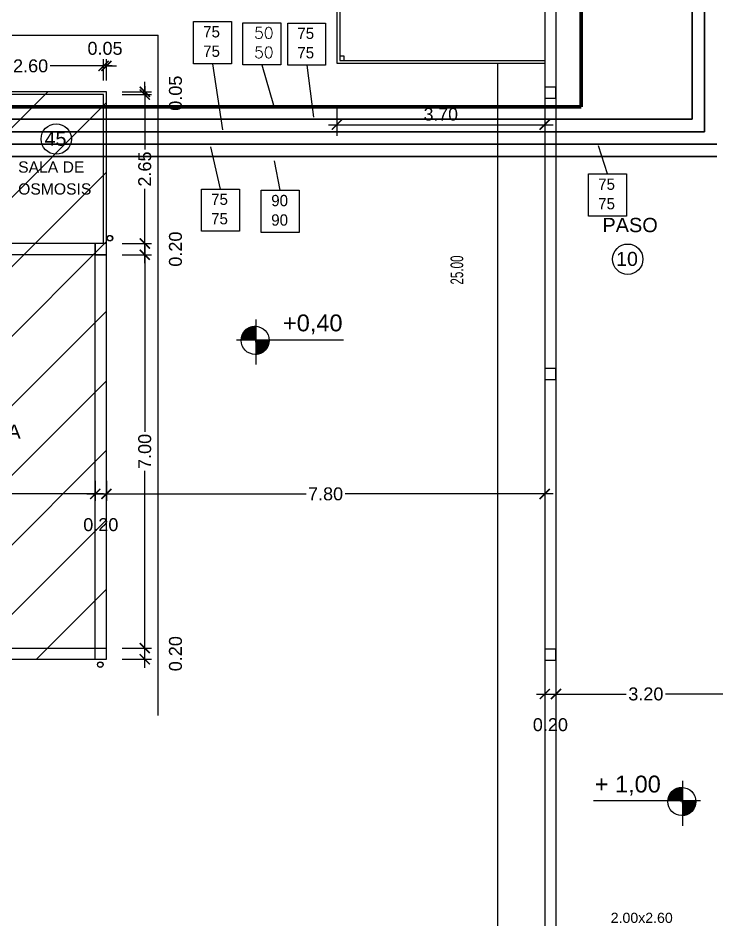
# Model space of a CAD drawing. Extents: x -106 to 115, y -156 to 65.
# Drawn here: x -22.27 to -9.83, y -84.75 to -68.69 of the extents above; entities that cross this region are included whole.
import ezdxf
from ezdxf.enums import TextEntityAlignment as Align

# ---------------------------------------------------------------- set-up
doc = ezdxf.new("R2010")
doc.units = 0
doc.header["$LTSCALE"] = 100
doc.header["$MEASUREMENT"] = 0
doc.layers.get('0').update_dxf_attribs({"color": 9, "linetype": 'CONTINUOUS'})
doc.layers.get('DEFPOINTS').update_dxf_attribs({"color": 9, "linetype": 'CONTINUOUS'})
for name, color, linetype in [('COTAS', 9, 'CONTINUOUS'), ('IFA-BAJA01', 5, 'CONTINUOUS'), ('IFA-MEDIA 02', 32, 'CONTINUOUS'), ('MUROS', 9, 'CONTINUOUS'), ('texto', 9, 'CONTINUOUS'), ('UNTITLED-1', 9, 'CONTINUOUS')]:
    doc.layers.add(name, color=color, linetype=linetype)
doc.layers.add('IFA-MEDIA 01', color=20, linetype='CONTINUOUS', lineweight=30)
doc.styles.get("Standard").update_dxf_attribs({"font": 'arial.ttf'})
doc.styles.add('STYLE1', font='arial.ttf', dxfattribs={"width": 0.9})
doc.dimstyles.new('ACOTA100', dxfattribs={"dimtxt": 0.225, "dimasz": 0.18, "dimexe": 0.2, "dimexo": 0.4, "dimgap": 0.07, "dimtad": 1, "dimzin": 0, "dimdsep": 46, "dimtxsty": 'STYLE1', "dimblk1": 'ARCHTICK', "dimblk2": 'ARCHTICK', "dimsah": 1, "dimcen": 0.05, "dimdle": 0.15, "dimclrd": 7, "dimclre": 7, "dimclrt": 7, "dimadec": 0, "dimazin": 0, "dimtfac": 1, "dimtmove": 2, "dimatfit": 3, "dimldrblk": 'ARCHTICK', "dimfxl": 1, "dimtvp": 1, "dimtolj": 1, "dimtzin": 0, "dimarcsym": 0})
doc.dimstyles.get("Standard").update_dxf_attribs({"dimtxt": 0.23, "dimasz": 0.18, "dimexe": 0.12, "dimexo": 0.2, "dimgap": 0.05, "dimtad": 0, "dimzin": 0, "dimdsep": 46, "dimtxsty": 'Standard', "dimblk": 'ARCHTICK', "dimcen": 0.09, "dimdle": 0.15, "dimadec": 0, "dimazin": 0, "dimtfac": 1, "dimtofl": 0, "dimtmove": 2, "dimatfit": 3, "dimfxl": 1, "dimtolj": 1, "dimtzin": 0, "dimarcsym": 0})

# ---------------------------------------------------------------- blocks, each defined once
blk = doc.blocks.new('_ARCHTICK')
at = {"color": 0, "linetype": 'ByBlock', "const_width": 0.15}
blk.add_lwpolyline([(-0.5, -0.5), (0.5, 0.5)], dxfattribs=at)
blk = doc.blocks.new('*D33')
at = {"layer": 'COTAS', "color": 7, "linetype": 'Continuous', "lineweight": -2, "transparency": 16777216}
for p, q in [((-16.598, -70.269), (-16.598, -70.792)), ((-12.898, -70.269), (-12.898, -70.792)), ((-16.748, -70.592), (-12.748, -70.592))]:
    blk.add_line(p, q, dxfattribs=at)
at = {"layer": 'DEFPOINTS', "color": 0, "linetype": 'Continuous', "transparency": 16777216}
for p in [(-16.598, -69.969), (-12.898, -69.969), (-12.898, -70.592)]:
    blk.add_point(p, dxfattribs=at)
at = {"layer": 'COTAS', "color": 7, "linetype": 'Continuous', "lineweight": -2, "transparency": 16777216, "xscale": 0.18, "yscale": 0.18, "zscale": 0.18, "rotation": 180}
blk.add_blockref('_ARCHTICK', (-16.598, -70.592), dxfattribs=at)
at = {"layer": 'COTAS', "color": 7, "linetype": 'Continuous', "lineweight": -2, "transparency": 16777216, "xscale": 0.18, "yscale": 0.18, "zscale": 0.18}
blk.add_blockref('_ARCHTICK', (-12.898, -70.592), dxfattribs=at)
at = {"layer": 'COTAS', "color": 7, "linetype": 'Continuous', "transparency": 16777216, "insert": (-14.748, -70.407), "char_height": 0.225, "attachment_point": 5}
blk.add_mtext('\\A1;3.70', dxfattribs=at)
blk = doc.blocks.new('*D82')
at = {"layer": 'COTAS', "color": 0, "linetype": 'Continuous', "lineweight": -2, "transparency": 16777216}
for p, q in [((-12.896, -80.283), (-12.896, -80.845)), ((-12.698, -80.332), (-12.698, -80.845)), ((-13.046, -80.725), (-12.548, -80.725))]:
    blk.add_line(p, q, dxfattribs=at)
at = {"layer": 'DEFPOINTS', "color": 0, "linetype": 'Continuous', "transparency": 16777216}
for p in [(-12.896, -80.083), (-12.698, -80.132), (-12.698, -80.725)]:
    blk.add_point(p, dxfattribs=at)
at = {"layer": 'COTAS', "color": 0, "linetype": 'Continuous', "lineweight": -2, "transparency": 16777216, "xscale": 0.18, "yscale": 0.18, "zscale": 0.18, "rotation": 180}
blk.add_blockref('_ARCHTICK', (-12.896, -80.725), dxfattribs=at)
at = {"layer": 'COTAS', "color": 0, "linetype": 'Continuous', "lineweight": -2, "transparency": 16777216, "xscale": 0.18, "yscale": 0.18, "zscale": 0.18}
blk.add_blockref('_ARCHTICK', (-12.698, -80.725), dxfattribs=at)
at = {"layer": 'COTAS', "color": 0, "linetype": 'Continuous', "transparency": 16777216, "insert": (-12.797, -81.272), "char_height": 0.23, "attachment_point": 5}
blk.add_mtext('\\A1;0.20', dxfattribs=at)
blk = doc.blocks.new('*D83')
at = {"layer": 'COTAS', "color": 0, "linetype": 'Continuous', "lineweight": -2, "transparency": 16777216}
for p, q in [((-12.698, -80.332), (-12.698, -80.845)), ((-9.495, -80.332), (-9.495, -80.845)), ((-12.848, -80.725), (-11.445, -80.725)), ((-9.345, -80.725), (-10.749, -80.725))]:
    blk.add_line(p, q, dxfattribs=at)
at = {"layer": 'DEFPOINTS', "color": 0, "linetype": 'Continuous', "transparency": 16777216}
for p in [(-12.698, -80.132), (-9.495, -80.132), (-9.495, -80.725)]:
    blk.add_point(p, dxfattribs=at)
at = {"layer": 'COTAS', "color": 0, "linetype": 'Continuous', "lineweight": -2, "transparency": 16777216, "xscale": 0.18, "yscale": 0.18, "zscale": 0.18, "rotation": 180}
blk.add_blockref('_ARCHTICK', (-12.698, -80.725), dxfattribs=at)
at = {"layer": 'COTAS', "color": 0, "linetype": 'Continuous', "lineweight": -2, "transparency": 16777216, "xscale": 0.18, "yscale": 0.18, "zscale": 0.18}
blk.add_blockref('_ARCHTICK', (-9.495, -80.725), dxfattribs=at)
at = {"layer": 'COTAS', "color": 0, "linetype": 'Continuous', "transparency": 16777216, "insert": (-11.097, -80.725), "char_height": 0.23, "attachment_point": 5}
blk.add_mtext('\\A1;3.20', dxfattribs=at)
blk = doc.blocks.new('*D93')
at = {"layer": 'COTAS', "color": 0, "linetype": 'Continuous', "lineweight": -2, "transparency": 16777216}
for p, q in [((-25.9, -76.93), (-25.9, -77.284)), ((-20.901, -76.93), (-20.901, -77.284)), ((-26.05, -77.164), (-23.749, -77.164)), ((-20.751, -77.164), (-23.052, -77.164))]:
    blk.add_line(p, q, dxfattribs=at)
at = {"layer": 'DEFPOINTS', "color": 0, "linetype": 'Continuous', "transparency": 16777216}
for p in [(-25.9, -76.73), (-20.901, -76.73), (-20.901, -77.164)]:
    blk.add_point(p, dxfattribs=at)
at = {"layer": 'COTAS', "color": 0, "linetype": 'Continuous', "lineweight": -2, "transparency": 16777216, "xscale": 0.18, "yscale": 0.18, "zscale": 0.18, "rotation": 180}
blk.add_blockref('_ARCHTICK', (-25.9, -77.164), dxfattribs=at)
at = {"layer": 'COTAS', "color": 0, "linetype": 'Continuous', "lineweight": -2, "transparency": 16777216, "xscale": 0.18, "yscale": 0.18, "zscale": 0.18}
blk.add_blockref('_ARCHTICK', (-20.901, -77.164), dxfattribs=at)
at = {"layer": 'COTAS', "color": 0, "linetype": 'Continuous', "transparency": 16777216, "insert": (-23.401, -77.164), "char_height": 0.23, "attachment_point": 5}
blk.add_mtext('\\A1;5.00', dxfattribs=at)
blk = doc.blocks.new('*D94')
at = {"layer": 'COTAS', "color": 0, "linetype": 'Continuous', "lineweight": -2, "transparency": 16777216}
for p, q in [((-20.901, -76.93), (-20.901, -77.284)), ((-20.701, -76.93), (-20.701, -77.284)), ((-21.051, -77.164), (-20.551, -77.164))]:
    blk.add_line(p, q, dxfattribs=at)
at = {"layer": 'DEFPOINTS', "color": 0, "linetype": 'Continuous', "transparency": 16777216}
for p in [(-20.901, -76.73), (-20.701, -76.73), (-20.701, -77.164)]:
    blk.add_point(p, dxfattribs=at)
at = {"layer": 'COTAS', "color": 0, "linetype": 'Continuous', "lineweight": -2, "transparency": 16777216, "xscale": 0.18, "yscale": 0.18, "zscale": 0.18, "rotation": 180}
blk.add_blockref('_ARCHTICK', (-20.901, -77.164), dxfattribs=at)
at = {"layer": 'COTAS', "color": 0, "linetype": 'Continuous', "lineweight": -2, "transparency": 16777216, "xscale": 0.18, "yscale": 0.18, "zscale": 0.18}
blk.add_blockref('_ARCHTICK', (-20.701, -77.164), dxfattribs=at)
at = {"layer": 'COTAS', "color": 0, "linetype": 'Continuous', "transparency": 16777216, "insert": (-20.801, -77.712), "char_height": 0.23, "attachment_point": 5}
blk.add_mtext('\\A1;0.20', dxfattribs=at)
blk = doc.blocks.new('*D95')
at = {"layer": 'COTAS', "color": 0, "linetype": 'Continuous', "lineweight": -2, "transparency": 16777216}
for p, q in [((-20.701, -76.93), (-20.701, -77.284)), ((-12.898, -76.93), (-12.898, -77.284)), ((-20.851, -77.164), (-17.147, -77.164)), ((-12.748, -77.164), (-16.452, -77.164))]:
    blk.add_line(p, q, dxfattribs=at)
at = {"layer": 'DEFPOINTS', "color": 0, "linetype": 'Continuous', "transparency": 16777216}
for p in [(-20.701, -76.73), (-12.898, -76.73), (-12.898, -77.164)]:
    blk.add_point(p, dxfattribs=at)
at = {"layer": 'COTAS', "color": 0, "linetype": 'Continuous', "lineweight": -2, "transparency": 16777216, "xscale": 0.18, "yscale": 0.18, "zscale": 0.18, "rotation": 180}
blk.add_blockref('_ARCHTICK', (-20.701, -77.164), dxfattribs=at)
at = {"layer": 'COTAS', "color": 0, "linetype": 'Continuous', "lineweight": -2, "transparency": 16777216, "xscale": 0.18, "yscale": 0.18, "zscale": 0.18}
blk.add_blockref('_ARCHTICK', (-12.898, -77.164), dxfattribs=at)
at = {"layer": 'COTAS', "color": 0, "linetype": 'Continuous', "transparency": 16777216, "insert": (-16.8, -77.164), "char_height": 0.23, "attachment_point": 5}
blk.add_mtext('\\A1;7.80', dxfattribs=at)
blk = doc.blocks.new('*D96')
at = {"layer": 'COTAS', "color": 0, "linetype": 'Continuous', "lineweight": -2, "transparency": 16777216}
for p, q in [((-20.018, -80.257), (-20.018, -79.757)), ((-20.423, -79.907), (-19.898, -79.907)), ((-20.423, -80.107), (-19.898, -80.107))]:
    blk.add_line(p, q, dxfattribs=at)
at = {"layer": 'DEFPOINTS', "color": 0, "linetype": 'Continuous', "transparency": 16777216}
for p in [(-20.623, -79.907), (-20.018, -79.907), (-20.623, -80.107)]:
    blk.add_point(p, dxfattribs=at)
at = {"layer": 'COTAS', "color": 0, "linetype": 'Continuous', "lineweight": -2, "transparency": 16777216, "xscale": 0.18, "yscale": 0.18, "zscale": 0.18}
for p, rotation in [((-20.018, -79.907), 90), ((-20.018, -80.107), 270)]:
    blk.add_blockref('_ARCHTICK', p, dxfattribs=dict(at, rotation=rotation))
at = {"layer": 'COTAS', "color": 0, "linetype": 'Continuous', "transparency": 16777216, "insert": (-19.471, -80.007), "char_height": 0.23, "attachment_point": 5, "rotation": 90}
blk.add_mtext('\\A1;0.20', dxfattribs=at)
blk = doc.blocks.new('*D97')
at = {"layer": 'COTAS', "color": 0, "linetype": 'Continuous', "lineweight": -2, "transparency": 16777216}
for p, q in [((-20.018, -72.757), (-20.018, -76.06)), ((-20.423, -72.907), (-19.898, -72.907)), ((-20.018, -80.057), (-20.018, -76.755)), ((-20.423, -79.907), (-19.898, -79.907))]:
    blk.add_line(p, q, dxfattribs=at)
at = {"layer": 'DEFPOINTS', "color": 0, "linetype": 'Continuous', "transparency": 16777216}
for p in [(-20.623, -72.907), (-20.018, -72.907), (-20.623, -79.907)]:
    blk.add_point(p, dxfattribs=at)
at = {"layer": 'COTAS', "color": 0, "linetype": 'Continuous', "lineweight": -2, "transparency": 16777216, "xscale": 0.18, "yscale": 0.18, "zscale": 0.18}
for p, rotation in [((-20.018, -72.907), 90), ((-20.018, -79.907), 270)]:
    blk.add_blockref('_ARCHTICK', p, dxfattribs=dict(at, rotation=rotation))
at = {"layer": 'COTAS', "color": 0, "linetype": 'Continuous', "transparency": 16777216, "insert": (-20.018, -76.407), "char_height": 0.23, "attachment_point": 5, "rotation": 90}
blk.add_mtext('\\A1;7.00', dxfattribs=at)
blk = doc.blocks.new('*D98')
at = {"layer": 'COTAS', "color": 0, "linetype": 'Continuous', "lineweight": -2, "transparency": 16777216}
for p, q in [((-20.423, -72.707), (-19.898, -72.707)), ((-20.018, -73.057), (-20.018, -72.557)), ((-20.423, -72.907), (-19.898, -72.907))]:
    blk.add_line(p, q, dxfattribs=at)
at = {"layer": 'DEFPOINTS', "color": 0, "linetype": 'Continuous', "transparency": 16777216}
for p in [(-20.623, -72.707), (-20.018, -72.707), (-20.623, -72.907)]:
    blk.add_point(p, dxfattribs=at)
at = {"layer": 'COTAS', "color": 0, "linetype": 'Continuous', "lineweight": -2, "transparency": 16777216, "xscale": 0.18, "yscale": 0.18, "zscale": 0.18}
for p, rotation in [((-20.018, -72.707), 90), ((-20.018, -72.907), 270)]:
    blk.add_blockref('_ARCHTICK', p, dxfattribs=dict(at, rotation=rotation))
at = {"layer": 'COTAS', "color": 0, "linetype": 'Continuous', "transparency": 16777216, "insert": (-19.471, -72.807), "char_height": 0.23, "attachment_point": 5, "rotation": 90}
blk.add_mtext('\\A1;0.20', dxfattribs=at)
blk = doc.blocks.new('*D99')
at = {"layer": 'COTAS', "color": 0, "linetype": 'Continuous', "lineweight": -2, "transparency": 16777216}
for p, q in [((-20.018, -69.907), (-20.018, -71.031)), ((-20.423, -70.057), (-19.898, -70.057)), ((-20.018, -72.857), (-20.018, -71.734)), ((-20.423, -72.707), (-19.898, -72.707))]:
    blk.add_line(p, q, dxfattribs=at)
at = {"layer": 'DEFPOINTS', "color": 0, "linetype": 'Continuous', "transparency": 16777216}
for p in [(-20.623, -70.057), (-20.018, -70.057), (-20.623, -72.707)]:
    blk.add_point(p, dxfattribs=at)
at = {"layer": 'COTAS', "color": 0, "linetype": 'Continuous', "lineweight": -2, "transparency": 16777216, "xscale": 0.18, "yscale": 0.18, "zscale": 0.18}
for p, rotation in [((-20.018, -70.057), 90), ((-20.018, -72.707), 270)]:
    blk.add_blockref('_ARCHTICK', p, dxfattribs=dict(at, rotation=rotation))
at = {"layer": 'COTAS', "color": 0, "linetype": 'Continuous', "transparency": 16777216, "insert": (-20.018, -71.382), "char_height": 0.23, "attachment_point": 5, "rotation": 90}
blk.add_mtext('\\A1;2.65', dxfattribs=at)
blk = doc.blocks.new('*D100')
at = {"layer": 'COTAS', "color": 0, "linetype": 'Continuous', "lineweight": -2, "transparency": 16777216}
for p, q in [((-20.018, -70.007), (-20.018, -69.827)), ((-20.423, -70.007), (-19.898, -70.007)), ((-20.423, -70.057), (-19.898, -70.057)), ((-20.018, -70.057), (-20.018, -70.237))]:
    blk.add_line(p, q, dxfattribs=at)
at = {"layer": 'DEFPOINTS', "color": 0, "linetype": 'Continuous', "transparency": 16777216}
for p in [(-20.623, -70.007), (-20.623, -70.057), (-20.018, -70.007)]:
    blk.add_point(p, dxfattribs=at)
at = {"layer": 'COTAS', "color": 0, "linetype": 'Continuous', "lineweight": -2, "transparency": 16777216, "xscale": 0.18, "yscale": 0.18, "zscale": 0.18}
for p, rotation in [((-20.018, -70.007), 270), ((-20.018, -70.057), 90)]:
    blk.add_blockref('_ARCHTICK', p, dxfattribs=dict(at, rotation=rotation))
at = {"layer": 'COTAS', "color": 0, "linetype": 'Continuous', "transparency": 16777216, "insert": (-19.471, -70.032), "char_height": 0.23, "attachment_point": 5, "rotation": 90}
blk.add_mtext('\\A1;0.05', dxfattribs=at)
blk = doc.blocks.new('*D102')
at = {"layer": 'COTAS', "color": 0, "linetype": 'Continuous', "lineweight": -2, "transparency": 16777216}
for p, q in [((-23.351, -69.805), (-23.351, -69.427)), ((-20.751, -69.805), (-20.751, -69.427)), ((-23.501, -69.547), (-22.401, -69.547)), ((-20.601, -69.547), (-21.701, -69.547))]:
    blk.add_line(p, q, dxfattribs=at)
at = {"layer": 'DEFPOINTS', "color": 0, "linetype": 'Continuous', "transparency": 16777216}
for p in [(-20.751, -69.547), (-23.351, -70.005), (-20.751, -70.005)]:
    blk.add_point(p, dxfattribs=at)
at = {"layer": 'COTAS', "color": 0, "linetype": 'Continuous', "lineweight": -2, "transparency": 16777216, "xscale": 0.18, "yscale": 0.18, "zscale": 0.18, "rotation": 180}
blk.add_blockref('_ARCHTICK', (-23.351, -69.547), dxfattribs=at)
at = {"layer": 'COTAS', "color": 0, "linetype": 'Continuous', "lineweight": -2, "transparency": 16777216, "xscale": 0.18, "yscale": 0.18, "zscale": 0.18}
blk.add_blockref('_ARCHTICK', (-20.751, -69.547), dxfattribs=at)
at = {"layer": 'COTAS', "color": 0, "linetype": 'Continuous', "transparency": 16777216, "insert": (-22.051, -69.547), "char_height": 0.23, "attachment_point": 5}
blk.add_mtext('\\A1;2.60', dxfattribs=at)
blk = doc.blocks.new('*D103')
at = {"layer": 'COTAS', "color": 0, "linetype": 'Continuous', "lineweight": -2, "transparency": 16777216}
for p, q in [((-20.751, -69.805), (-20.751, -69.427)), ((-20.701, -69.805), (-20.701, -69.427)), ((-20.751, -69.547), (-20.931, -69.547)), ((-20.701, -69.547), (-20.521, -69.547))]:
    blk.add_line(p, q, dxfattribs=at)
at = {"layer": 'DEFPOINTS', "color": 0, "linetype": 'Continuous', "transparency": 16777216}
for p in [(-20.701, -69.547), (-20.751, -70.005), (-20.701, -70.005)]:
    blk.add_point(p, dxfattribs=at)
at = {"layer": 'COTAS', "color": 0, "linetype": 'Continuous', "lineweight": -2, "transparency": 16777216, "xscale": 0.18, "yscale": 0.18, "zscale": 0.18}
blk.add_blockref('_ARCHTICK', (-20.751, -69.547), dxfattribs=at)
at = {"layer": 'COTAS', "color": 0, "linetype": 'Continuous', "lineweight": -2, "transparency": 16777216, "xscale": 0.18, "yscale": 0.18, "zscale": 0.18, "rotation": 180}
blk.add_blockref('_ARCHTICK', (-20.701, -69.547), dxfattribs=at)
at = {"layer": 'COTAS', "color": 0, "linetype": 'Continuous', "transparency": 16777216, "insert": (-20.726, -69.235), "char_height": 0.23, "attachment_point": 5}
blk.add_mtext('\\A1;0.05', dxfattribs=at)

msp = doc.modelspace()

# ---------------------------------------------------------------- hatches: boundary and pattern name
at = {"linetype": 'Continuous'}
h = msp.add_hatch(dxfattribs=at)
h.set_pattern_fill('ANSI31', color=256, scale=0.01, style=0)
h.set_pattern_definition([(45, (-25.5761788, -44.1051471), (-0.000883883476, 0.000883883476), [])])
h.paths.add_polyline_path([(-18.043, -74.421), (-18.043, -74.181, 0.414214), (-18.303, -74.421)])
h.paths.add_polyline_path([(-18.043, -74.681, 0.402543), (-17.803, -74.431, 0.010003), (-17.803, -74.421), (-18.043, -74.421)])
h = msp.add_hatch(dxfattribs=at)
h.set_pattern_fill('ANSI31', color=256, scale=0.01, style=0)
h.set_pattern_definition([(45, (-17.9800842, -52.3122776), (-0.000883883476, 0.000883883476), [])])
h.paths.add_polyline_path([(-10.447, -82.628), (-10.447, -82.388, 0.414214), (-10.707, -82.628)])
h.paths.add_polyline_path([(-10.447, -82.888, 0.402543), (-10.207, -82.638, 0.010003), (-10.207, -82.628), (-10.447, -82.628)])
at = {"layer": 'COTAS', "linetype": 'Continuous'}
h = msp.add_hatch(dxfattribs=at)
h.set_pattern_fill('ANSI31', color=256, scale=7, style=0)
edge = h.paths.add_edge_path()
edge.add_line((-36.1, -69.907), (-25.9, -69.907))
edge.add_line((-25.9, -69.907), (-25.9, -72.707))
edge.add_line((-25.9, -72.707), (-23.501, -72.707))
edge.add_line((-23.501, -72.707), (-23.401, -72.707))
edge.add_line((-23.401, -72.707), (-23.401, -70.007))
edge.add_line((-23.401, -70.007), (-20.701, -70.007))
edge.add_line((-20.701, -70.007), (-20.701, -80.107))
edge.add_line((-20.701, -80.107), (-25.9, -80.107))
edge.add_line((-25.9, -80.107), (-25.901, -90.106))
edge.add_line((-25.901, -90.106), (-36.101, -90.108))
edge.add_line((-36.101, -90.108), (-36.101, -87.106))
edge.add_line((-36.101, -87.106), (-39.101, -87.106))
edge.add_line((-39.101, -87.106), (-39.101, -79.907))
edge.add_line((-39.101, -79.907), (-38.65, -79.907))
edge.add_line((-38.65, -79.907), (-38.65, -74.307))
edge.add_line((-38.65, -74.307), (-36.1, -74.307))
edge.add_line((-36.1, -74.307), (-36.1, -69.379))

# ---------------------------------------------------------------- linework, layer by layer
at = {"linetype": 'Continuous'}
for p, q in [((-12.898, -60.3), (-12.898, -85.1)), ((-12.698, -60.3), (-12.698, -85.1))]:
    msp.add_line(p, q, dxfattribs=at)
msp.add_line((-19.78, -81.107), (-19.78, -68.997))
for points in [[(-16.548, -69.45), (-16.468, -69.45), (-16.468, -69.37), (-16.548, -69.37)], [(-12.898, -70.123), (-12.698, -70.123), (-12.698, -69.923), (-12.898, -69.923)], [(-12.898, -75.129), (-12.698, -75.129), (-12.698, -74.929), (-12.898, -74.929)], [(-12.898, -80.125), (-12.698, -80.125), (-12.698, -79.925), (-12.898, -79.925)]]:
    msp.add_lwpolyline(points, close=True, dxfattribs=at)
for centre, radius in [((-20.64, -72.613), 0.05), ((-20.64, -72.613), 0.0468), ((-20.811, -80.202), 0.05), ((-20.811, -80.202), 0.0468)]:
    msp.add_circle(centre, radius, dxfattribs=at)
at = {"layer": 'IFA-BAJA01', "color": 4, "linetype": 'Continuous', "lineweight": 70}
for p in [(-12.248, -54.099), (-37.906, -70.277)]:
    msp.add_line(p, (-12.248, -70.277), dxfattribs=at)
at = {"layer": 'IFA-MEDIA 01', "linetype": 'Continuous'}
for p, q in [((-10.271, -70.497), (-10.271, -64.465)), ((-10.051, -70.717), (-10.051, -64.685)), ((-37.686, -70.497), (-10.271, -70.497)), ((-37.466, -70.717), (-10.051, -70.717)), ((-37.246, -70.937), (-9.831, -70.937)), ((-37.026, -71.157), (-9.831, -71.157))]:
    msp.add_line(p, q, dxfattribs=at)
at = {"layer": 'IFA-MEDIA 02', "linetype": 'Continuous'}
for p, q in [((-18.812, -69.508), (-18.635, -70.686)), ((-17.932, -69.529), (-17.726, -70.245)), ((-17.135, -69.535), (-17.014, -70.46)), ((-18.67, -71.737), (-18.845, -70.986)), ((-11.779, -71.469), (-11.941, -70.967)), ((-17.607, -71.76), (-17.711, -71.236))]:
    msp.add_line(p, q, dxfattribs=at)
at = {"layer": 'IFA-MEDIA 02'}
for points in [[(-19.15, -68.756), (-18.475, -68.756), (-18.475, -69.508), (-19.15, -69.508)], [(-18.27, -68.777), (-17.595, -68.777), (-17.595, -69.529), (-18.27, -69.529)], [(-17.472, -68.783), (-16.798, -68.783), (-16.798, -69.535), (-17.472, -69.535)], [(-12.116, -71.469), (-11.442, -71.469), (-11.442, -72.221), (-12.116, -72.221)], [(-19.007, -71.737), (-18.333, -71.737), (-18.333, -72.489), (-19.007, -72.489)], [(-17.944, -71.76), (-17.269, -71.76), (-17.269, -72.512), (-17.944, -72.512)]]:
    msp.add_lwpolyline(points, close=True, dxfattribs=at)
at = {"layer": 'MUROS', "linetype": 'Continuous'}
for p, q in [((-16.598, -66), (-16.598, -69.5)), ((-16.548, -66), (-16.548, -69.45)), ((-16.598, -69.5), (-12.898, -69.5)), ((-16.548, -69.45), (-12.898, -69.45)), ((-20.701, -70.007), (-23.401, -70.007)), ((-20.751, -70.057), (-23.351, -70.057)), ((-20.751, -72.707), (-20.751, -70.057)), ((-20.701, -72.707), (-20.701, -70.007))]:
    msp.add_line(p, q, dxfattribs=at)
at = {"layer": 'MUROS'}
for p, q in [((-20.701, -72.707), (-23.501, -72.707)), ((-20.901, -80.107), (-20.901, -72.707)), ((-20.901, -72.707), (-20.901, -72.907)), ((-20.701, -80.107), (-20.701, -72.707)), ((-20.701, -72.907), (-20.701, -72.707)), ((-20.701, -72.907), (-23.501, -72.907)), ((-23.501, -79.907), (-20.701, -79.907)), ((-23.501, -80.107), (-20.701, -80.107))]:
    msp.add_line(p, q, dxfattribs=at)
msp.add_lwpolyline([(-20.901, -72.707), (-20.901, -72.907), (-20.701, -72.907), (-20.701, -72.707)], close=True, dxfattribs=at)
msp.add_lwpolyline([(-20.901, -72.707), (-20.901, -72.907), (-20.701, -72.907), (-20.701, -72.707)], close=True, dxfattribs=at)
at = {"layer": 'texto', "linetype": 'Continuous'}
for centre, radius in [((4.578, -45.728), 110.721), ((-21.595, -70.848), 0.27), ((-11.42, -72.986), 0.27)]:
    msp.add_circle(centre, radius, dxfattribs=at)
at = {"layer": 'UNTITLED-1', "linetype": 'Continuous'}
for p, q in [((-13.733, -96.014), (-13.733, -69.5)), ((-18.043, -74.061), (-18.043, -74.861)), ((-18.383, -74.421), (-16.483, -74.421)), ((-12.9, -80.723), (-12.9, -80.719)), ((-12.896, -80.727), (-12.9, -80.727)), ((-10.447, -82.268), (-10.447, -83.068)), ((-10.127, -82.628), (-12.027, -82.628))]:
    msp.add_line(p, q, dxfattribs=at)
msp.add_lwpolyline([(-37.01, -68.997), (-24.98, -68.997), (-24.98, -68.997), (-19.78, -68.997)], dxfattribs=at)
for centre in [(-18.053, -74.431), (-10.457, -82.638)]:
    msp.add_circle(centre, 0.25, dxfattribs=at)

# ---------------------------------------------------------------- texts
at = {"linetype": 'Continuous'}
for s, height, p in [('+0,40', 0.3, (-17.558, -74.27)), ('+ 1,00', 0.3, (-12.008, -82.477)), ('2.00x2.60', 0.18, (-11.723, -84.798))]:
    msp.add_text(s, height=height, dxfattribs=at).set_placement(p)
at = {"layer": 'IFA-MEDIA 02', "char_height": 0.20101, "width": 1.0497, "attachment_point": 1}
for s, insert in [('{\\Ftxt|c0;75}', (-18.979, -68.838)), ('{\\Ftxt.shx|c0;50}', (-18.071, -68.859)), ('{\\Ftxt|c0;75}', (-17.302, -68.865)), ('{\\Ftxt|c0;75}', (-18.979, -69.184)), ('{\\Ftxt.shx|c0;50}', (-18.071, -69.205)), ('{\\Ftxt|c0;75}', (-17.302, -69.211)), ('{\\Ftxt|c0;75}', (-11.946, -71.551)), ('{\\Ftxt|c0;75}', (-18.837, -71.819)), ('{\\Ftxt|c0;90}', (-17.767, -71.842)), ('{\\Ftxt|c0;75}', (-11.946, -71.897)), ('{\\Ftxt|c0;75}', (-18.837, -72.165)), ('{\\Ftxt|c0;90}', (-17.767, -72.188))]:
    msp.add_mtext(s, dxfattribs=dict(at, insert=insert))
at = {"layer": 'texto', "linetype": 'Continuous'}
for s, p in [('45', (-21.608, -70.967)), ('10', (-11.433, -73.106))]:
    msp.add_text(s, height=0.25, dxfattribs=at).set_placement(p, align=Align.CENTER)
at = {"layer": 'UNTITLED-1'}
for s, height, p in [('SALA DE', 0.2, (-22.273, -71.446)), ('OSMOSIS', 0.2, (-22.273, -71.836)), ('PASO', 0.254, (-11.871, -72.505)), ('CALDERA', 0.254, (-23.902, -76.183))]:
    msp.add_text(s, height=height, dxfattribs=at).set_placement(p)
at = {"layer": 'UNTITLED-1', "width": 0.656272}
msp.add_text('25.00', height=0.2258, rotation=90, dxfattribs=at).set_placement((-14.349, -73.438))

# ---------------------------------------------------------------- dimensions: what is measured, and where the dimension line sits
at = {"layer": 'COTAS', "linetype": 'Continuous'}
for base, p1, p2, picture, middle in [((-20.701, -69.547), (-20.751, -70.005), (-20.701, -70.005), '*D103', (-20.726, -69.235)), ((-20.751, -69.547), (-23.351, -70.005), (-20.751, -70.005), '*D102', (-22.051, -69.547)), ((-20.901, -77.164), (-25.9, -76.73), (-20.901, -76.73), '*D93', (-23.401, -77.164)), ((-20.701, -77.164), (-20.901, -76.73), (-20.701, -76.73), '*D94', (-20.801, -77.712)), ((-12.898, -77.164), (-20.701, -76.73), (-12.898, -76.73), '*D95', (-16.8, -77.164)), ((-12.698, -80.725), (-12.896, -80.083), (-12.698, -80.132), '*D82', (-12.797, -81.272)), ((-9.495, -80.725), (-12.698, -80.132), (-9.495, -80.132), '*D83', (-11.097, -80.725))]:
    dim = msp.add_linear_dim(base=base, p1=p1, p2=p2, dimstyle='Standard', dxfattribs=at)
    dim.commit()
    dim.dimension.update_dxf_attribs({"geometry": picture, "text_midpoint": middle})
for base, p1, p2, picture, middle in [((-20.018, -70.007), (-20.623, -70.057), (-20.623, -70.007), '*D100', (-19.471, -70.032)), ((-20.018, -70.057), (-20.623, -72.707), (-20.623, -70.057), '*D99', (-20.018, -71.382)), ((-20.018, -72.707), (-20.623, -72.907), (-20.623, -72.707), '*D98', (-19.471, -72.807)), ((-20.018, -72.907), (-20.623, -79.907), (-20.623, -72.907), '*D97', (-20.018, -76.407)), ((-20.018, -79.907), (-20.623, -80.107), (-20.623, -79.907), '*D96', (-19.471, -80.007))]:
    dim = msp.add_linear_dim(base=base, p1=p1, p2=p2, angle=90, dimstyle='Standard', dxfattribs=at)
    dim.commit()
    dim.dimension.update_dxf_attribs({"geometry": picture, "text_midpoint": middle})
dim = msp.add_linear_dim(base=(-12.898, -70.592), p1=(-16.598, -69.969), p2=(-12.898, -69.969), angle=180, dimstyle='ACOTA100', override={"dimexo": 0.3, "dimtxsty": 'Standard'}, dxfattribs=at)
dim.commit()
dim.dimension.update_dxf_attribs({"geometry": '*D33', "text_midpoint": (-14.748, -70.407)})

doc.saveas('drawing.dxf')
